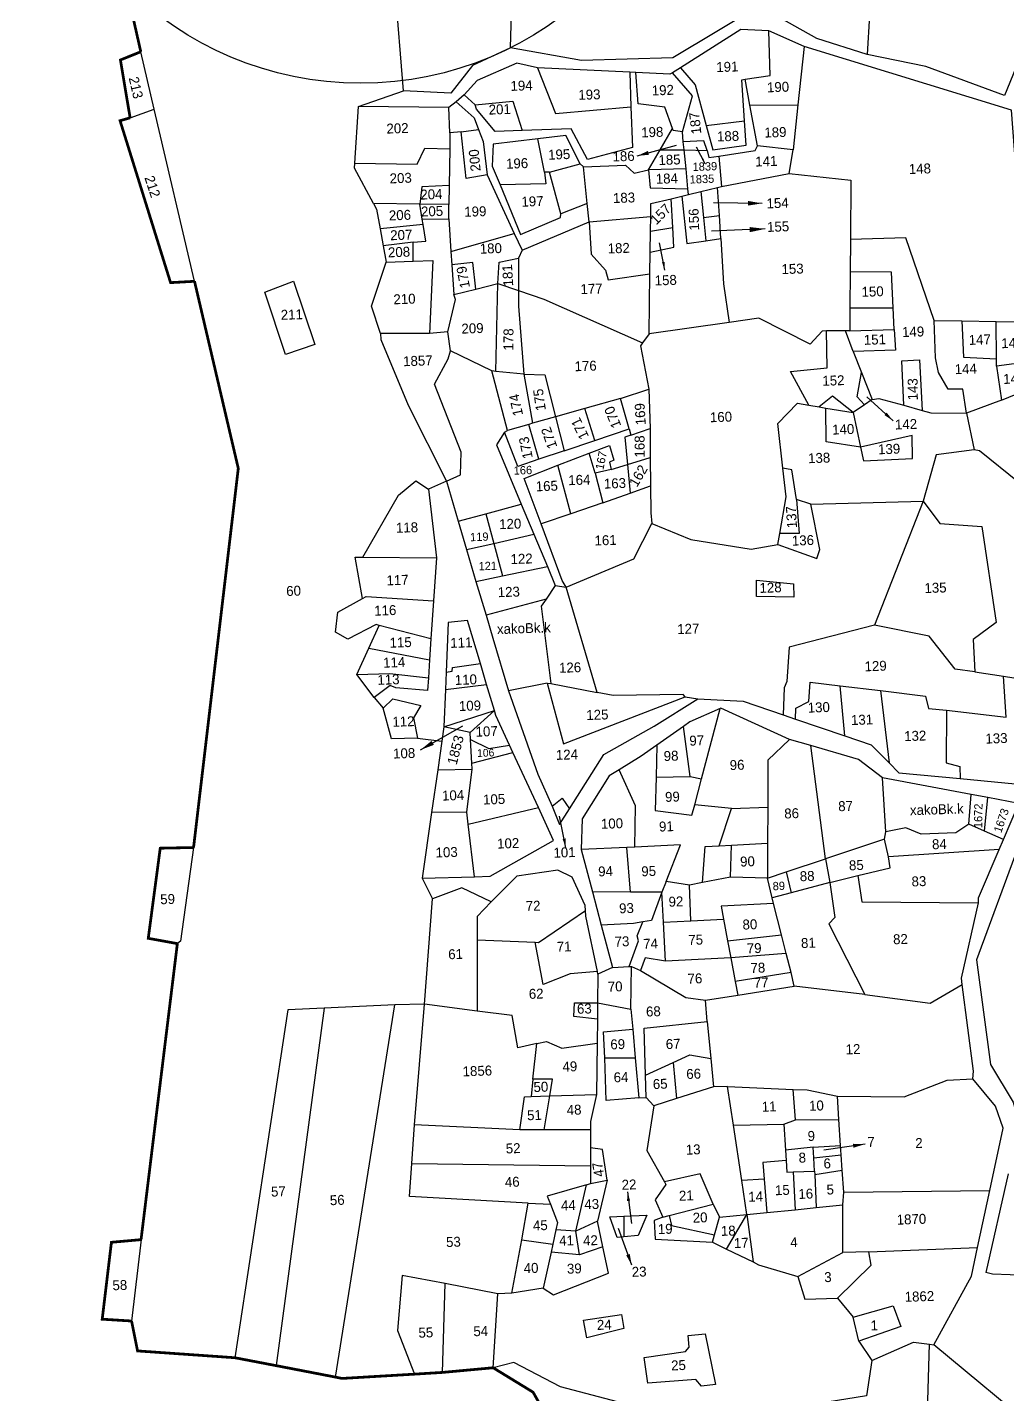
# Model space of a CAD drawing. Header units: metres. Extents: x 261324 to 273196, y 2168580 to 2176145.
# Drawn here: x 261871 to 262594, y 2169224 to 2170232 of the extents above; entities that cross this region are included whole.
import ezdxf

# ---------------------------------------------------------------- set-up
doc = ezdxf.new("R2010")
doc.units = ezdxf.units.M
for name, color, linetype in [('OFF', 1, 'Continuous'), ('POLY_PARCEL', 6, 'Continuous'), ('POLY_ROAD', 30, 'Continuous'), ('POLY_WATER', 4, 'Continuous'), ('SYM_ARROW', 1, 'Continuous'), ('TEXT_MAPIN', 7, 'Continuous'), ('TEXT_PARCEL', 7, 'Continuous'), ('V_BOUND_LINE', 7, 'Continuous')]:
    doc.layers.add(name, color=color, linetype=linetype)
doc.styles.get("Standard").update_dxf_attribs({"font": 'simplex.shx'})
doc.styles.add('TEXT_MAP', font='KRDEV050.TTF', dxfattribs={"height": 1.8})
doc.dimstyles.get("Standard").update_dxf_attribs({"dimtxt": 0.18, "dimasz": 0.18, "dimexe": 0.18, "dimexo": 0.0625, "dimgap": 0.09, "dimtad": 0, "dimtih": 1, "dimtoh": 1, "dimdec": 4, "dimzin": 0, "dimdsep": 46, "dimtxsty": 'Standard', "dimcen": 0.09, "dimadec": 0, "dimazin": 0, "dimtfac": 1, "dimtdec": 4, "dimtofl": 0, "dimtmove": 0, "dimatfit": 3, "dimfxl": 1, "dimtolj": 1, "dimtzin": 0, "dimarcsym": 0})

# ---------------------------------------------------------------- blocks, each defined once
blk = doc.blocks.new('TEXTARROW')
blk.add_leader([(0, 0), (8.64, 0)], dimstyle='Standard', override={"dimtxt": 2.5, "dimasz": 2.5, "dimexe": 1.25, "dimexo": 0.625, "dimgap": 0.625, "dimtad": 1, "dimtih": 0, "dimtoh": 0, "dimzin": 8, "dimcen": 2.5, "dimtofl": 1})
blk = doc.blocks.new('SD')
at = {"layer": 'OFF'}
for points in [[(262085.9, 2165061.5), (262120, 2165073.4)], [(262152.2, 2164778.3), (262138.8, 2164772.3)], [(262427.8, 2164760.8), (262512.6, 2164762.9)], [(262512.6, 2164762.9), (262475.9, 2164669.3)], [(262234.5, 2164699.4), (262242.7, 2164698.2)], [(262097.5, 2164615), (262104.2, 2164606.7)], [(262332.7, 2164615.2), (262342.1, 2164613.8)], [(262130.3, 2164584.2), (262148.7, 2164581.9)], [(262336.3, 2164555), (262345, 2164553.2)], [(262133.7, 2164478.2), (262141.6, 2164462.6)], [(262520.2, 2164125.5), (262548.7, 2164177.3)], [(262447.4, 2164160.7), (262459.3, 2164146.4)]]:
    blk.add_lwpolyline(points, dxfattribs=at)
at = {"layer": 'POLY_PARCEL'}
for points in [[(262485.6, 2165224), (262477.8, 2165219.7), (262470.6, 2165100.6)], [(262200.8, 2165105.8), (262202.9, 2165175), (262201.7, 2165178.4)], [(262120, 2165073.4), (262113.7, 2165151.1)], [(262378.2, 2165081.9), (262397.2, 2165084.8), (262396.3, 2165118.4)], [(261931.6, 2165059.6), (261921.4, 2165103)], [(262423, 2165106.6), (262418.2, 2165062.6)], [(262221.4, 2165090.7), (262234.8, 2165056.1), (262291.9, 2165061.1)], [(262291.1, 2165087.3), (262291.9, 2165061.1)], [(262323.3, 2165044.7), (262317.6, 2165060.8), (262297.3, 2165063.4), (262295.6, 2165087)], [(262330.8, 2165042.1), (262338.4, 2165069.3), (262323.3, 2165086.9)], [(262329.4, 2165090.6), (262340.5, 2165077.7), (262348.8, 2165047.1)], [(262377.8, 2165050.5), (262375.8, 2165081.5), (262378.2, 2165081.9)], [(262381.9, 2165062.3), (262378.2, 2165081.9)], [(262174.2, 2165062.7), (262165.9, 2165070.2)], [(262174.2, 2165062.7), (262202.6, 2165065.4), (262209.6, 2165043.3)], [(261913.3, 2165053.1), (261931.6, 2165059.6)], [(261961.9, 2164929.5), (261931.6, 2165059.6)], [(262083.2, 2165018.8), (262085.9, 2165061.5)], [(262155.1, 2165041.5), (262154.2, 2165060.7)], [(262159.7, 2165065.1), (262173.4, 2165052.9), (262176.7, 2165044.1)], [(262209.6, 2165043.3), (262189.2, 2165042.6), (262175.2, 2165059.5), (262174.2, 2165062.7)], [(262291.9, 2165061.1), (262293, 2165030.3), (262259.1, 2165021.3), (262246.8, 2165044.5), (262209.6, 2165043.3)], [(262381.9, 2165062.3), (262418.2, 2165062.6)], [(262387.7, 2165031.5), (262381.9, 2165062.3)], [(262418.2, 2165062.6), (262414.6, 2165028.5)], [(262314.1, 2165028.7), (262323.3, 2165044.7)], [(262330.8, 2165042.1), (262323.8, 2165043.3), (262323.3, 2165044.7)], [(262348.8, 2165047.1), (262377.8, 2165050.5)], [(262348.8, 2165047.1), (262353.9, 2165028.5), (262379, 2165032.1), (262377.8, 2165050.5)], [(262155.1, 2165041.5), (262155, 2165029.5)], [(262163.6, 2165042.4), (262155.1, 2165041.5)], [(262163.6, 2165042.4), (262176.7, 2165044.1)], [(262183.1, 2165009.8), (262167.4, 2165007.1), (262163.6, 2165042.4)], [(262176.7, 2165044.1), (262180.1, 2165034.9), (262183.1, 2165009.8)], [(262221.4, 2165037), (262187.8, 2165032.9), (262187.1, 2165016.4), (262193, 2165002.2)], [(262253.6, 2165018.2), (262242.6, 2165039.6), (262221.4, 2165037)], [(262226.6, 2165011.9), (262221.4, 2165037)], [(262331.5, 2165034.7), (262330.8, 2165042.1)], [(262349.5, 2165028.2), (262346.9, 2165035.3), (262331.5, 2165034.7)], [(262332.2, 2165028.5), (262331.5, 2165034.7)], [(262083.2, 2165018.8), (262130.4, 2165017.8), (262136.1, 2165029.9), (262155, 2165029.5)], [(262155, 2165029.5), (262154.5, 2165001.7)], [(262305.2, 2165013.5), (262314.1, 2165028.7)], [(262314.1, 2165028.7), (262332.2, 2165028.5)], [(262332.2, 2165028.5), (262349.5, 2165028.2)], [(262333.6, 2165014.2), (262332.2, 2165028.5)], [(262349.5, 2165028.2), (262350.8, 2165022.8), (262358.3, 2165023.9)], [(262358.3, 2165023.9), (262385.8, 2165028.1), (262387.7, 2165031.5)], [(262414.6, 2165028.5), (262387.7, 2165031.5)], [(262411.5, 2165010.6), (262414.6, 2165028.5)], [(262097.2, 2164988.1), (262083, 2165014.9), (262083.2, 2165018.8)], [(262230.3, 2165011.8), (262253.6, 2165018.2)], [(262253.6, 2165018.2), (262256, 2165015.7)], [(262256, 2165015.7), (262287.9, 2165017), (262294.4, 2165011.1), (262305.2, 2165013.5)], [(262258.9, 2164988.2), (262256, 2165015.7)], [(262333.6, 2165014.2), (262305.2, 2165013.5)], [(262335, 2164999.2), (262333.6, 2165014.2)], [(262358.3, 2165023.9), (262360.3, 2165000.8)], [(262183.1, 2165009.8), (262203.7, 2164965.5)], [(262226.6, 2165011.9), (262227.5, 2165003), (262193, 2165002.2)], [(262230.3, 2165011.8), (262226.6, 2165011.9)], [(262238.8, 2164980.4), (262230.3, 2165011.8)], [(262305.2, 2165013.5), (262306.4, 2165000), (262335, 2164999.2)], [(262360.3, 2165000.8), (262411.5, 2165010.6)], [(262411.5, 2165010.6), (262458.1, 2165005.6), (262457.8, 2164960.8)], [(262154.5, 2165001.7), (262133.8, 2165000.8), (262132.3, 2164987.7)], [(262154.5, 2165001.7), (262154.3, 2164987.5)], [(262193, 2165002.2), (262208.4, 2164964.6), (262238.6, 2164977.6), (262238.8, 2164980.4)], [(262322.3, 2164991.7), (262330.4, 2164993.6)], [(262330.4, 2164993.6), (262335.5, 2164994.8)], [(262330.4, 2164993.6), (262334.1, 2164957.7), (262348.5, 2164959.9)], [(262335.5, 2164994.8), (262335, 2164999.2)], [(262335.5, 2164994.8), (262344.7, 2164997.1)], [(262344.7, 2164997.1), (262357.4, 2165000.1)], [(262344.7, 2164997.1), (262346.7, 2164977.4)], [(262357.4, 2165000.1), (262360.3, 2165000.8)], [(262358.7, 2164978.9), (262357.4, 2165000.1)], [(262097.2, 2164988.1), (262099.6, 2164983.8), (262102.3, 2164969.1)], [(262132.3, 2164987.7), (262097.2, 2164988.1)], [(262134.1, 2164976.3), (262132.3, 2164987.7)], [(262154.3, 2164987.5), (262132.3, 2164987.7)], [(262154.2, 2164976.6), (262154.3, 2164987.5)], [(262258.9, 2164988.2), (262238.8, 2164980.4)], [(262260.4, 2164974.3), (262258.9, 2164988.2)], [(262306.9, 2164978.2), (262307, 2164988), (262322.3, 2164991.7)], [(262323.5, 2164969.9), (262322.3, 2164991.7)], [(262134.8, 2164972.3), (262102.3, 2164969.1)], [(262127.2, 2164959), (262136.8, 2164959.7), (262134.8, 2164972.3)], [(262134.1, 2164976.3), (262154.2, 2164976.6)], [(262134.8, 2164972.3), (262134.1, 2164976.3)], [(262154.2, 2164976.6), (262155.8, 2164951.8)], [(262209.6, 2164952.9), (262260.4, 2164974.3)], [(262260.4, 2164974.3), (262306.9, 2164978.2)], [(262260.4, 2164974.3), (262261.7, 2164949.8), (262272.6, 2164937.6), (262274.6, 2164930.3), (262306.2, 2164934.8)], [(262306.7, 2164967.2), (262306.9, 2164978.2)], [(262346.7, 2164977.4), (262358.7, 2164978.9)], [(262346.7, 2164977.4), (262348.5, 2164959.9)], [(262359.8, 2164961.6), (262358.7, 2164978.9)], [(262102.3, 2164969.1), (262104.6, 2164956.2)], [(262155.8, 2164951.8), (262203.7, 2164965.5)], [(262203.7, 2164965.5), (262209.6, 2164952.9)], [(262306.5, 2164951.4), (262324.4, 2164955), (262323.5, 2164969.9)], [(262306.5, 2164951.4), (262306.7, 2164967.2)], [(262306.7, 2164967.2), (262323.5, 2164969.9)], [(262521, 2164899.5), (262499.7, 2164961.9), (262457.8, 2164960.8)], [(262127.2, 2164959), (262104.6, 2164956.2)], [(262104.6, 2164956.2), (262106.9, 2164943.8)], [(262127.1, 2164944.6), (262127.2, 2164959)], [(262155.8, 2164951.8), (262156.4, 2164941.9)], [(262209.6, 2164952.9), (262206.8, 2164946.7)], [(262348.5, 2164959.9), (262359.8, 2164961.6)], [(262359.8, 2164961.6), (262361.8, 2164927.3), (262366.1, 2164898.2)], [(262457.8, 2164960.8), (262457.6, 2164936.2)], [(262102.4, 2164889.9), (262095.6, 2164910.5), (262106.9, 2164943.8)], [(262106.9, 2164943.8), (262127.1, 2164944.6)], [(262127.1, 2164944.6), (262142, 2164945.2), (262139.5, 2164890)], [(262174.6, 2164923.5), (262172.4, 2164943.5), (262156.4, 2164941.9)], [(262156.4, 2164941.9), (262157.9, 2164919.4)], [(262191.3, 2164927.7), (262192.3, 2164943.8), (262206.8, 2164946.7)], [(262206.8, 2164946.7), (262206.9, 2164922.3)], [(262306.2, 2164934.8), (262306.5, 2164951.4)], [(262305.6, 2164889.6), (262306.2, 2164934.8)], [(262457.6, 2164936.2), (262457.4, 2164909.2)], [(262490.1, 2164909.2), (262488.9, 2164936.1), (262457.6, 2164936.2)], [(262015, 2164921.3), (262036.7, 2164929.6), (262052.8, 2164881.7), (262030.7, 2164874.2), (262015, 2164921.3)], [(262157.9, 2164919.4), (262174.6, 2164923.5)], [(262174.6, 2164923.5), (262191.3, 2164927.7)], [(262189.7, 2164861.2), (262191.3, 2164927.7)], [(262191.3, 2164927.7), (262206.9, 2164922.3)], [(262206.9, 2164922.3), (262226.1, 2164915.8), (262300.6, 2164882.7)], [(262206.9, 2164922.3), (262206.9, 2164910.5), (262210.8, 2164859.2)], [(262153.5, 2164891.2), (262159.2, 2164915.7), (262157.9, 2164919.4)], [(262439.7, 2164891.7), (262436.3, 2164891.4), (262427.4, 2164881.7), (262388.5, 2164901.3), (262366.1, 2164898.2)], [(262457.4, 2164909.2), (262457.3, 2164891.7)], [(262457.4, 2164909.2), (262490.1, 2164909.2)], [(262490.8, 2164892.6), (262490.1, 2164909.2)], [(262139.5, 2164890), (262102.4, 2164889.9)], [(262102.4, 2164889.9), (262102.7, 2164885.5), (262123.3, 2164835.8), (262152.2, 2164778.3)], [(262153.5, 2164891.2), (262139.5, 2164890)], [(262155.3, 2164876.9), (262153.5, 2164891.2)], [(262366.1, 2164898.2), (262305.6, 2164889.6)], [(262426.2, 2164835.5), (262412.3, 2164861), (262440.2, 2164863.9), (262439.7, 2164891.7)], [(262453.9, 2164891.7), (262439.7, 2164891.7)], [(262459.8, 2164876.1), (262453.9, 2164891.7)], [(262457.3, 2164891.7), (262453.9, 2164891.7)], [(262457.3, 2164891.7), (262490.8, 2164892.6)], [(262490.8, 2164892.6), (262491.8, 2164877), (262459.8, 2164876.1)], [(262545.4, 2164829.4), (262542.6, 2164847.7), (262531.5, 2164847.5), (262524.4, 2164860.3), (262522.1, 2164871.4), (262521, 2164899.5)], [(262521, 2164899.5), (262542, 2164899.2)], [(262542, 2164899.2), (262543.1, 2164871.7), (262568.1, 2164870.4)], [(262542, 2164899.2), (262567.9, 2164898.8)], [(262567.9, 2164898.8), (262590.9, 2164898.5)], [(262568.1, 2164870.4), (262567.9, 2164898.8)], [(262300.6, 2164882.7), (262299, 2164880.6), (262305.2, 2164847.7)], [(262305.6, 2164889.6), (262300.6, 2164882.7)], [(262152.2, 2164778.3), (262162.9, 2164783), (262163.4, 2164800.2), (262143.2, 2164851.7), (262153.7, 2164870.7), (262155.3, 2164876.9)], [(262186.6, 2164861.8), (262155.3, 2164876.9)], [(262459.8, 2164876.1), (262466.1, 2164860.3)], [(262498, 2164835.5), (262496.5, 2164869), (262509.9, 2164869.7), (262511.9, 2164831.6)], [(262568.1, 2164864.9), (262568.1, 2164870.4)], [(262198.4, 2164816.6), (262186.6, 2164861.8)], [(262189.7, 2164861.2), (262186.6, 2164861.8)], [(262210.8, 2164859.2), (262189.7, 2164861.2)], [(262210.8, 2164859.2), (262217.4, 2164822)], [(262210.8, 2164859.2), (262226.7, 2164858.6), (262234.8, 2164826.9)], [(262468.4, 2164835.7), (262462.8, 2164841.8), (262466.1, 2164860.3)], [(262466.1, 2164860.3), (262474.2, 2164839.8)], [(262592.8, 2164868.1), (262568.1, 2164864.9)], [(262568.1, 2164864.9), (262571.9, 2164839.3)], [(262283.8, 2164840.7), (262256.9, 2164833.1)], [(262283.8, 2164840.7), (262305.2, 2164847.7)], [(262290.5, 2164817.7), (262283.8, 2164840.7)], [(262305.2, 2164847.7), (262306.2, 2164818)], [(262459.9, 2164829.9), (262444.2, 2164842.4), (262434.1, 2164834.2)], [(262474.2, 2164839.8), (262468.4, 2164835.7)], [(262474.2, 2164839.8), (262479.1, 2164840.7), (262498, 2164835.5)], [(262256.9, 2164833.1), (262234.8, 2164826.9)], [(262264.5, 2164809.1), (262256.9, 2164833.1)], [(262406.6, 2164788.1), (262402.9, 2164821.8), (262417.6, 2164837), (262426.2, 2164835.5)], [(262426.2, 2164835.5), (262434.1, 2164834.2)], [(262434.1, 2164834.2), (262439.2, 2164833.4)], [(262465.4, 2164803.9), (262439.4, 2164807.8), (262439.2, 2164833.4)], [(262439.2, 2164833.4), (262459.9, 2164829.9)], [(262468.4, 2164835.7), (262459.9, 2164829.9)], [(262459.9, 2164829.9), (262465.4, 2164803.9)], [(262498, 2164835.5), (262511.9, 2164831.6)], [(262511.9, 2164831.6), (262518.6, 2164829.8), (262545.4, 2164829.4)], [(262214.5, 2164821.1), (262198.4, 2164816.6)], [(262217.4, 2164822), (262214.5, 2164821.1)], [(262222, 2164794.8), (262214.5, 2164821.1)], [(262234.8, 2164826.9), (262217.4, 2164822)], [(262234.8, 2164826.9), (262241.3, 2164801.3)], [(262264.5, 2164809.1), (262290.5, 2164817.7)], [(262290.5, 2164817.7), (262291.6, 2164813)], [(262291.6, 2164813), (262306.2, 2164818)], [(262306.2, 2164818), (262306.4, 2164796.2)], [(262196.2, 2164815.3), (262190, 2164805.7), (262208.8, 2164760.9)], [(262196.2, 2164815.3), (262198.4, 2164816.6)], [(262222, 2164794.8), (262206.2, 2164789.4), (262196.2, 2164815.3)], [(262241.3, 2164801.3), (262264.5, 2164809.1)], [(262291.6, 2164813), (262287.1, 2164811.6), (262289.1, 2164790.9)], [(262241.3, 2164801.3), (262222, 2164794.8)], [(262236.6, 2164790.3), (262260.1, 2164799.3)], [(262260.1, 2164799.3), (262275.6, 2164805.3), (262278.8, 2164794), (262275.6, 2164792.6), (262276.9, 2164787.1)], [(262264.6, 2164784.2), (262260.1, 2164799.3)], [(262551.3, 2164801.8), (262522.5, 2164798), (262512.6, 2164762.9)], [(262223.8, 2164746), (262210.9, 2164780.4), (262236.6, 2164790.3)], [(262246.4, 2164753.7), (262236.6, 2164790.3)], [(262276.9, 2164787.1), (262264.6, 2164784.2)], [(262276.9, 2164787.1), (262289.1, 2164790.9)], [(262289.1, 2164790.9), (262306.4, 2164796.2)], [(262289.1, 2164790.9), (262291.2, 2164769.2)], [(262306.4, 2164796.2), (262306.6, 2164774.7)], [(262404.2, 2164738.5), (262409, 2164766.3), (262406.6, 2164788.1)], [(262416.8, 2164764.2), (262413.5, 2164786.8), (262406.6, 2164788.1)], [(262089, 2164720.9), (262116.1, 2164767.7), (262129, 2164778.6), (262138.8, 2164772.3)], [(262264.6, 2164784.2), (262270.4, 2164761.9)], [(262270.4, 2164761.9), (262291.2, 2164769.2)], [(262291.2, 2164769.2), (262306.6, 2164774.7)], [(262306.6, 2164774.7), (262306.8, 2164754.3), (262307.4, 2164746.2)], [(262182.1, 2164753.7), (262208.8, 2164760.9)], [(262208.8, 2164760.9), (262218.3, 2164738.2)], [(262270.4, 2164761.9), (262246.4, 2164753.7)], [(262402.8, 2164730.2), (262432.2, 2164719.7), (262434.5, 2164726.6), (262427.8, 2164760.8)], [(262416.8, 2164764.2), (262419, 2164738.5), (262404.2, 2164738.5)], [(262427.8, 2164760.8), (262416.8, 2164764.2)], [(262512.6, 2164762.9), (262525.3, 2164746.1), (262557, 2164743.7), (262567.9, 2164671.3), (262550.3, 2164658.3), (262551.6, 2164634)], [(262161.1, 2164748), (262182.1, 2164753.7)], [(262182.1, 2164753.7), (262188, 2164731.3)], [(262246.4, 2164753.7), (262223.8, 2164746)], [(262242.7, 2164698.2), (262239.8, 2164703.2), (262223.8, 2164746)], [(262242.7, 2164698.2), (262293.9, 2164719.6), (262307.4, 2164746.2)], [(262307.4, 2164746.2), (262336.9, 2164734.2), (262382.5, 2164726.9), (262402.8, 2164730.2)], [(262188, 2164731.3), (262218.3, 2164738.2)], [(262218.3, 2164738.2), (262228.5, 2164713.7)], [(262402.8, 2164730.2), (262404.2, 2164738.5)], [(262167.5, 2164726.6), (262188, 2164731.3)], [(262188, 2164731.3), (262194.5, 2164706.7)], [(262088.8, 2164689.8), (262083.2, 2164720.9), (262089, 2164720.9)], [(262089, 2164720.9), (262144.6, 2164720.3)], [(262174.5, 2164702.6), (262194.5, 2164706.7)], [(262194.5, 2164706.7), (262228.5, 2164713.7)], [(262228.5, 2164713.7), (262234.5, 2164699.4)], [(262234.5, 2164699.4), (262227.6, 2164689.2)], [(262266.1, 2164618.6), (262242.7, 2164698.2)], [(262386.7, 2164703.3), (262414.7, 2164700.6), (262414.8, 2164690.4), (262386.5, 2164691.1), (262386.7, 2164703.3)], [(262101.4, 2164669.4), (262099.1, 2164670), (262077.6, 2164658.9), (262068.3, 2164664.3), (262070.1, 2164679.3), (262088.8, 2164689.8)], [(262088.8, 2164689.8), (262091.4, 2164691.3), (262142.5, 2164687.9)], [(262227.6, 2164689.2), (262182.1, 2164677)], [(262227.6, 2164689.2), (262223.9, 2164683.9), (262231.1, 2164625.4)], [(262093.6, 2164652.2), (262101.4, 2164669.4)], [(262140.5, 2164659.2), (262101.4, 2164669.4)], [(262475.9, 2164669.3), (262411.4, 2164652.6), (262409.5, 2164626.8), (262407.5, 2164622), (262406.8, 2164601.5)], [(262551.6, 2164634), (262536.8, 2164636), (262517.2, 2164661), (262475.9, 2164669.3)], [(262084.4, 2164632.2), (262093.6, 2164652.2)], [(262093.6, 2164652.2), (262139.4, 2164643.4)], [(262084.4, 2164632.2), (262109.3, 2164632.9), (262138.5, 2164629.7)], [(262097.5, 2164615), (262084.4, 2164632.2)], [(262152, 2164634.1), (262156.6, 2164634.8), (262156.7, 2164637.5), (262177.8, 2164640.6)], [(262551.6, 2164634), (262573.4, 2164630.6)], [(262151.4, 2164621), (262182.5, 2164624.7)], [(262228.2, 2164625.6), (262199, 2164619.8)], [(262228.2, 2164625.6), (262231.1, 2164625.4)], [(262228.2, 2164625.6), (262240.7, 2164579.8), (262332.7, 2164615.2)], [(262231.1, 2164625.4), (262266.1, 2164618.6)], [(262416.1, 2164598.3), (262416.3, 2164606.7), (262426.2, 2164611.7), (262427.2, 2164626.3), (262449.9, 2164623.5)], [(262453.3, 2164585.6), (262449.9, 2164623.5)], [(262449.9, 2164623.5), (262480.2, 2164619.8)], [(262530.1, 2164604.9), (262575.3, 2164599.8), (262573.4, 2164630.6)], [(262573.4, 2164630.6), (262617.2, 2164623.7)], [(262332.7, 2164615.2), (262331, 2164617.1), (262278.2, 2164616.2), (262266.1, 2164618.6)], [(262480.2, 2164619.8), (262486.7, 2164565.2)], [(262480.2, 2164619.8), (262514.2, 2164615.5), (262516.5, 2164606.4), (262530.1, 2164604.9)], [(262130.3, 2164584.2), (262110.6, 2164583.7), (262104.2, 2164606.7)], [(262150.2, 2164592.6), (262188.4, 2164605)], [(262188.4, 2164605), (262170, 2164588.4)], [(262345, 2164553.2), (262359.1, 2164606.3)], [(262530.1, 2164604.9), (262529.9, 2164565.2), (262540.2, 2164562.5), (262540.5, 2164553.3)], [(262170, 2164588.4), (262150.2, 2164592.6)], [(262336.3, 2164555), (262331.3, 2164592.9)], [(262148.7, 2164581.9), (262145.5, 2164560.1)], [(262170.3, 2164583), (262170, 2164588.4)], [(262170.3, 2164583), (262184.1, 2164576.4), (262199.8, 2164578.8)], [(262171.3, 2164565.1), (262170.3, 2164583)], [(262411.4, 2164583), (262395.2, 2164567.4), (262395, 2164531.7)], [(262171.3, 2164565.1), (262202.3, 2164573.3)], [(262311.3, 2164578.8), (262310.6, 2164554.6)], [(262438.6, 2164492.7), (262427.6, 2164578.3)], [(262145.5, 2164560.1), (262140.9, 2164528)], [(262145.5, 2164560.1), (262171.6, 2164560.6)], [(262167.4, 2164528.3), (262171.6, 2164560.6)], [(262171.6, 2164560.6), (262171.3, 2164565.1)], [(262294.5, 2164501.7), (262295.1, 2164532.9), (262282.8, 2164560.2)], [(262310.6, 2164554.6), (262309.8, 2164529.3), (262337.5, 2164525.9), (262339.8, 2164533.7)], [(262310.6, 2164554.6), (262336.3, 2164555)], [(262339.8, 2164533.7), (262345, 2164553.2)], [(262484.2, 2164513.2), (262481.7, 2164553.8)], [(262232, 2164532.6), (262239.5, 2164538.7), (262245.1, 2164530.6)], [(262547, 2164518.8), (262548.7, 2164541.2)], [(262558.9, 2164513.6), (262561.3, 2164538.9)], [(262140.9, 2164528), (262133.7, 2164478.2)], [(262167.4, 2164528.3), (262140.9, 2164528)], [(262168.5, 2164519.2), (262167.4, 2164528.3)], [(262168.5, 2164519.2), (262221.6, 2164531.6)], [(262367.7, 2164530.7), (262339.8, 2164533.7)], [(262358.2, 2164502.6), (262367.7, 2164530.7)], [(262367.7, 2164530.7), (262395, 2164531.7)], [(262395, 2164531.7), (262394.9, 2164504.6)], [(262173.3, 2164479.4), (262168.5, 2164519.2)], [(262547, 2164518.8), (262537.2, 2164512.3), (262510.9, 2164511.4), (262499.5, 2164516.1), (262484.2, 2164513.2)], [(262558.9, 2164513.6), (262547, 2164518.8)], [(262483.2, 2164507.6), (262438.6, 2164492.7)], [(262483.2, 2164507.6), (262484.2, 2164513.2)], [(262486.2, 2164494.3), (262483.2, 2164507.6)], [(262573.2, 2164507.3), (262558.9, 2164513.6)], [(261960.9, 2164501.6), (261950.9, 2164430.9), (261948.6, 2164429)], [(262288.4, 2164501.4), (262254, 2164499.8)], [(262294.5, 2164501.7), (262288.4, 2164501.4)], [(262291.3, 2164467.6), (262288.4, 2164501.4)], [(262318.1, 2164475.8), (262329.1, 2164503.4), (262294.5, 2164501.7)], [(262345.7, 2164474.9), (262347.7, 2164502), (262358.2, 2164502.6)], [(262358.2, 2164502.6), (262367.7, 2164503.1)], [(262366.8, 2164479), (262367.7, 2164503.1)], [(262367.7, 2164503.1), (262394.9, 2164504.6)], [(262394.9, 2164504.6), (262394.8, 2164478.2)], [(262570, 2164499.7), (262486.2, 2164494.3)], [(262409, 2164482.9), (262438.6, 2164492.7)], [(262438.6, 2164492.7), (262442, 2164474.8)], [(262463, 2164480), (262487.4, 2164486), (262486.2, 2164494.3)], [(262366.8, 2164479), (262345.7, 2164474.9)], [(262394.8, 2164478.2), (262366.8, 2164479)], [(262394.8, 2164478.2), (262409, 2164482.9)], [(262398.3, 2164463.3), (262394.8, 2164478.2)], [(262409, 2164482.9), (262412.7, 2164467.1)], [(262442, 2164474.8), (262463, 2164480)], [(262463, 2164480), (262466.2, 2164460.3), (262554.3, 2164459.4)], [(262291.3, 2164467.6), (262262.4, 2164467.8)], [(262315, 2164467.5), (262291.3, 2164467.6)], [(262315, 2164467.5), (262307, 2164446.1), (262300.4, 2164445.1)], [(262318.1, 2164475.8), (262315, 2164467.5)], [(262316.1, 2164444.9), (262315, 2164467.5)], [(262335.7, 2164472.9), (262318.1, 2164475.8)], [(262345.7, 2164474.9), (262335.7, 2164472.9)], [(262336.7, 2164445.9), (262335.7, 2164472.9)], [(262412.7, 2164467.1), (262398.3, 2164463.3)], [(262442, 2164474.8), (262412.7, 2164467.1)], [(262442, 2164474.8), (262445.7, 2164448.3), (262441.2, 2164443.6), (262468.4, 2164390.3)], [(262135.3, 2164383.2), (262141.6, 2164462.6)], [(262185.9, 2164460.4), (262175.2, 2164449.3), (262175.2, 2164431.8)], [(262399.3, 2164459.1), (262359.8, 2164457.1), (262361.6, 2164447.1)], [(262399.3, 2164459.1), (262398.3, 2164463.3)], [(262405.3, 2164435.4), (262399.3, 2164459.1)], [(262219.2, 2164429.9), (262221.5, 2164429.7), (262257.2, 2164453.7)], [(262316.1, 2164444.9), (262336.7, 2164445.9)], [(262336.7, 2164445.9), (262361.6, 2164447.1)], [(262361.6, 2164447.1), (262364.6, 2164430.9)], [(262300.4, 2164445.1), (262293.4, 2164444), (262269, 2164442.8)], [(262290.1, 2164411.4), (262297.3, 2164430.8), (262296.2, 2164434.7), (262300.4, 2164445.1)], [(262317.7, 2164415.6), (262316.1, 2164444.9)], [(262364.6, 2164430.9), (262405.3, 2164435.4)], [(262408.8, 2164421.2), (262405.3, 2164435.4)], [(262175.2, 2164431.8), (262219.2, 2164429.9)], [(262175.2, 2164431.8), (262175.2, 2164377.8)], [(262266.1, 2164407.8), (262245.6, 2164406), (262225.1, 2164397.9), (262219.2, 2164429.9)], [(262364.6, 2164430.9), (262367, 2164417.9)], [(262317.7, 2164415.6), (262302.2, 2164417.9), (262298.8, 2164408.5)], [(262367, 2164417.9), (262317.7, 2164415.6)], [(262408.8, 2164421.2), (262367, 2164417.9)], [(262367, 2164417.9), (262370.4, 2164400.1)], [(262412.5, 2164406.8), (262408.8, 2164421.2)], [(262266.5, 2164405.7), (262266.2, 2164384)], [(262277.5, 2164410.7), (262290.1, 2164411.4)], [(262290.1, 2164411.4), (262291.9, 2164411.5)], [(262291.4, 2164379.1), (262291.9, 2164411.5)], [(262291.9, 2164411.5), (262298.8, 2164408.5)], [(262298.8, 2164408.5), (262332.9, 2164388.1), (262347.9, 2164386.1)], [(262412.5, 2164406.8), (262370.4, 2164400.1)], [(262415, 2164396.5), (262412.5, 2164406.8)], [(262370.4, 2164400.1), (262372.3, 2164389.8)], [(262372.3, 2164389.8), (262415, 2164396.5)], [(262468.4, 2164390.3), (262415, 2164396.5)], [(262468.4, 2164390.3), (262517.6, 2164383.7), (262541.9, 2164397.7)], [(262266.1, 2164371.7), (262248.2, 2164373.8), (262248.7, 2164384.1), (262266.2, 2164384)], [(262266.2, 2164384), (262266.1, 2164371.7)], [(262266.2, 2164384), (262291.4, 2164379.1)], [(262347.9, 2164386.1), (262372.3, 2164389.8)], [(262349.1, 2164369.8), (262347.9, 2164386.1)], [(262059.5, 2164380.2), (262032.1, 2164379), (261991.9, 2164116)], [(262059.5, 2164380.2), (262023.1, 2164110)], [(262113, 2164382.5), (262059.5, 2164380.2)], [(262068, 2164101.3), (262113, 2164382.5)], [(262135.3, 2164383.2), (262113, 2164382.5)], [(262127.9, 2164292), (262135.3, 2164383.2)], [(262175.2, 2164377.8), (262135.3, 2164383.2)], [(262220.3, 2164353.4), (262206, 2164350), (262201.8, 2164374.6), (262175.2, 2164377.8)], [(262291.4, 2164379.1), (262292.8, 2164364.1)], [(262266.1, 2164371.7), (262265.9, 2164353.5)], [(262271.6, 2164342.5), (262270.8, 2164362.1), (262292.8, 2164364.1)], [(262292.8, 2164364.1), (262294.7, 2164342.4)], [(262302.5, 2164329.3), (262301.5, 2164364.8), (262349.1, 2164369.8)], [(262349.1, 2164369.8), (262351.8, 2164342)], [(262217.3, 2164326.3), (262220.3, 2164353.4)], [(262220.3, 2164353.4), (262227.7, 2164354.9), (262239.2, 2164349.9), (262265.9, 2164353.5)], [(262265.9, 2164353.5), (262265.4, 2164314.8)], [(262271.6, 2164342.5), (262294.7, 2164342.4)], [(262297.4, 2164312.3), (262272.8, 2164310.2), (262271.6, 2164342.5)], [(262294.7, 2164342.4), (262297.4, 2164312.3)], [(262323.3, 2164338.9), (262336, 2164344.8), (262351.8, 2164342)], [(262351.8, 2164342), (262353.9, 2164320.6)], [(262302.5, 2164329.3), (262323.3, 2164338.9)], [(262323.3, 2164338.9), (262325.9, 2164311.6)], [(262217.3, 2164326.3), (262216.1, 2164313.3)], [(262230.1, 2164313.7), (262232.1, 2164326.3), (262217.3, 2164326.3)], [(262303, 2164312.5), (262302.5, 2164329.3)], [(262447.5, 2164313.3), (262498.1, 2164312.8), (262530.4, 2164325.3), (262549.9, 2164326.3)], [(262207.4, 2164288.1), (262211, 2164313.1), (262216.1, 2164313.3)], [(262216.1, 2164313.3), (262230.1, 2164313.7)], [(262225.9, 2164288.1), (262230.1, 2164313.7)], [(262230.1, 2164313.7), (262265.4, 2164314.8)], [(262265.4, 2164314.8), (262260.8, 2164294.4), (262260.8, 2164288.1)], [(262297.4, 2164312.3), (262303, 2164312.5)], [(262308.7, 2164306.1), (262303, 2164312.5)], [(262325.9, 2164311.6), (262308.7, 2164306.1)], [(262353.9, 2164320.6), (262325.9, 2164311.6)], [(262364.5, 2164320.7), (262353.9, 2164320.6)], [(262364.5, 2164320.7), (262414.1, 2164318.5)], [(262368.9, 2164291.4), (262364.5, 2164320.7)], [(262414.1, 2164318.5), (262424.6, 2164318.1), (262447.5, 2164313.3)], [(262415.7, 2164295.6), (262414.1, 2164318.5)], [(262448.6, 2164295.7), (262447.5, 2164313.3)], [(262308.7, 2164306.1), (262303.3, 2164272.4), (262316.7, 2164248.6)], [(262125.8, 2164262.8), (262127.9, 2164292)], [(262207.4, 2164288.1), (262127.9, 2164292)], [(262368.9, 2164291.4), (262406.9, 2164292.2)], [(262375.2, 2164249.8), (262368.9, 2164291.4)], [(262406.9, 2164292.2), (262415.7, 2164295.6)], [(262406.9, 2164292.2), (262408.2, 2164272.7)], [(262415.7, 2164295.6), (262448.6, 2164295.7)], [(262449.9, 2164276), (262448.6, 2164295.7)], [(262225.9, 2164288.1), (262207.4, 2164288.1)], [(262260.8, 2164288.1), (262225.9, 2164288.1)], [(262260.8, 2164288.1), (262260.8, 2164274.5)], [(262273.5, 2164250), (262270, 2164273.2), (262260.8, 2164274.5)], [(262260.8, 2164274.5), (262260.9, 2164260.8)], [(262429.2, 2164274.8), (262408.2, 2164272.7)], [(262408.2, 2164272.7), (262408.7, 2164264.8)], [(262429.2, 2164274.8), (262449.9, 2164276)], [(262429.6, 2164266.9), (262429.2, 2164274.8)], [(262450.4, 2164269), (262449.9, 2164276)], [(262213.8, 2164232.7), (262124, 2164237.7), (262125.8, 2164262.8)], [(262125.8, 2164262.8), (262260.9, 2164260.8)], [(262260.9, 2164260.8), (262260.9, 2164247.4)], [(262408.7, 2164264.8), (262391.1, 2164263.4), (262392.1, 2164250.7)], [(262408.7, 2164264.8), (262409.3, 2164256), (262414, 2164256.2)], [(262429.6, 2164266.9), (262450.4, 2164269)], [(262430.2, 2164256.7), (262429.6, 2164266.9)], [(262451.2, 2164257.4), (262450.4, 2164269)], [(262260.9, 2164247.4), (262273.5, 2164250)], [(262273.5, 2164250), (262266.1, 2164219)], [(262353.5, 2164231.8), (262343.7, 2164254.8), (262316.7, 2164248.6)], [(262392.1, 2164250.7), (262375.2, 2164249.8)], [(262379.1, 2164224), (262375.2, 2164249.8)], [(262392.1, 2164250.7), (262394, 2164225.4)], [(262414, 2164256.2), (262430.2, 2164256.7)], [(262414, 2164256.2), (262415.6, 2164227.6)], [(262430.2, 2164256.7), (262430.3, 2164254.2)], [(262430.3, 2164254.2), (262451.2, 2164257.4)], [(262430.3, 2164254.2), (262431.5, 2164229.2)], [(262452.3, 2164240.8), (262451.2, 2164257.4)], [(262257.7, 2164246.5), (262228, 2164238), (262230.5, 2164231.8)], [(262249.7, 2164211.6), (262257.7, 2164246.5)], [(262257.7, 2164246.5), (262260.9, 2164247.4)], [(262316.7, 2164248.6), (262317.8, 2164246.8), (262309.8, 2164235.2), (262315.5, 2164221.9)], [(262451.6, 2164231.2), (262452.3, 2164240.8)], [(262452.3, 2164240.8), (262562.7, 2164242.1)], [(262208.8, 2164205), (262213.8, 2164232.7)], [(262213.8, 2164232.7), (262230.5, 2164231.8)], [(262230.5, 2164231.8), (262235.9, 2164218.1), (262234.7, 2164212.5)], [(262320.3, 2164223.2), (262353.5, 2164231.8)], [(262353.5, 2164231.8), (262358.2, 2164221.9)], [(262415.6, 2164227.6), (262431.5, 2164229.2)], [(262431.5, 2164229.2), (262451.6, 2164231.2)], [(262451.6, 2164195.1), (262451.6, 2164231.2)], [(262266.1, 2164219), (262249.7, 2164211.6)], [(262270.2, 2164199.6), (262266.1, 2164219)], [(262280.9, 2164206.7), (262275.3, 2164222.4), (262286.1, 2164222.8)], [(262286.1, 2164222.8), (262303.3, 2164223.5), (262296.8, 2164208.1), (262286, 2164207.1)], [(262286.1, 2164222.8), (262286, 2164207.1)], [(262315.5, 2164221.9), (262308.9, 2164219.5), (262309.6, 2164205.5), (262353, 2164203.2)], [(262315.5, 2164221.9), (262320.3, 2164223.2)], [(262320.3, 2164223.2), (262322, 2164215.6), (262354.5, 2164208.7)], [(262354.5, 2164208.7), (262358.2, 2164221.9)], [(262358.2, 2164221.9), (262379.1, 2164224)], [(262363.7, 2164197.9), (262379.1, 2164224)], [(262379.1, 2164224), (262394, 2164225.4)], [(262379.1, 2164224), (262383.7, 2164188.1)], [(262394, 2164225.4), (262415.6, 2164227.6)], [(262234.7, 2164212.5), (262232.3, 2164201.7)], [(262249.7, 2164211.6), (262234.7, 2164212.5)], [(262252.5, 2164193.5), (262249.7, 2164211.6)], [(262353, 2164203.2), (262354.5, 2164208.7)], [(261921, 2164205.3), (261913.8, 2164143.8)], [(262201.4, 2164164.6), (262208.8, 2164205)], [(262208.8, 2164205), (262232.3, 2164201.7)], [(262225.1, 2164168.5), (262232.7, 2164163.3), (262274.4, 2164179.7), (262270.2, 2164199.6)], [(262232.3, 2164201.7), (262231, 2164195.5)], [(262270.2, 2164199.6), (262252.5, 2164193.5)], [(262286, 2164207.1), (262280.9, 2164206.7)], [(262353, 2164203.2), (262363.7, 2164197.9)], [(262363.7, 2164197.9), (262383.7, 2164188.1)], [(262471.3, 2164195.6), (262553.4, 2164198.9)], [(262231, 2164195.5), (262225.1, 2164168.5)], [(262252.5, 2164193.5), (262231, 2164195.5)], [(262383.7, 2164188.1), (262387.8, 2164186), (262417.5, 2164177.2)], [(262417.5, 2164177.2), (262451.6, 2164195.1)], [(262447.4, 2164160.7), (262472.9, 2164185.7), (262471.3, 2164195.6)], [(262471.3, 2164195.6), (262451.6, 2164195.1)], [(262150.9, 2164171.9), (262118.5, 2164178.1), (262114.9, 2164136.4), (262127.6, 2164103.5)], [(262417.5, 2164177.2), (262422.7, 2164160.1), (262447.4, 2164160.7)], [(262148.8, 2164104.8), (262150.9, 2164171.9)], [(262190.7, 2164164.2), (262150.9, 2164171.9)], [(262225.1, 2164168.5), (262201.4, 2164164.6)], [(262187.1, 2164108.3), (262190.7, 2164164.2)], [(262201.4, 2164164.6), (262190.7, 2164164.2)], [(262255.5, 2164144.1), (262284.3, 2164148.5), (262285.9, 2164138), (262258, 2164130.9), (262255.5, 2164144.1)], [(262459.3, 2164146.4), (262489.6, 2164154.9), (262495.3, 2164139.3), (262463.7, 2164128.3)], [(262463.7, 2164128.3), (262459.3, 2164146.4)], [(262301.3, 2164116), (262332.6, 2164120.4), (262335.4, 2164123.8), (262334.6, 2164132.7), (262347.4, 2164133.8), (262355.2, 2164095.6), (262344.6, 2164094.2), (262340.4, 2164099.3), (262304.1, 2164096.5), (262301.3, 2164116)], [(262463.7, 2164128.3), (262473.5, 2164113.6)], [(262473.5, 2164113.6), (262504.8, 2164127.4), (262516.9, 2164125.9)], [(262515.3, 2164066.3), (262516.9, 2164125.9)], [(262516.9, 2164125.9), (262520.2, 2164125.5)], [(262289.2, 2164057.7), (262295.4, 2164078.6), (262238, 2164093.8), (262202.7, 2164112.3), (262187.1, 2164108.3)], [(262473.5, 2164113.6), (262469.4, 2164087), (262439.6, 2164082.2), (262438.7, 2164076.5), (262441.8, 2164039)]]:
    blk.add_lwpolyline(points, dxfattribs=at)
blk.add_lwpolyline([(262465.4, 2164803.9), (262467.6, 2164793.4), (262504.6, 2164795.3), (262504.3, 2164812.6)], close=True, dxfattribs=at)
at = {"layer": 'POLY_ROAD'}
for points in [[(262567.7, 2165230.2), (262588, 2165099), (262585.2, 2165096), (262574.3, 2165069.4), (262514.8, 2165091.5), (262470.6, 2165100.6)], [(262388.8, 2165137.2), (262323.6, 2165098.1), (262254.6, 2165096.2), (262200.8, 2165105.8)], [(262470.6, 2165100.6), (262432.6, 2165112.6), (262388.8, 2165137.2)], [(262396.3, 2165118.4), (262375, 2165119.4), (262329.4, 2165090.6)], [(262423, 2165106.6), (262396.3, 2165118.4)], [(262200.8, 2165105.8), (262172.2, 2165092.4), (262155.9, 2165071.6), (262120, 2165073.4)], [(262590.9, 2164898.5), (262586.7, 2164965.2), (262579.6, 2165058.5), (262423, 2165106.6)], [(262221.4, 2165090.7), (262205.7, 2165094.2), (262175.6, 2165081.2), (262165.9, 2165070.2)], [(262291.1, 2165087.3), (262221.4, 2165090.7)], [(262295.6, 2165087), (262291.1, 2165087.3)], [(262323.3, 2165086.9), (262321.4, 2165085.8), (262295.6, 2165087)], [(262329.4, 2165090.6), (262323.3, 2165086.9)], [(262165.9, 2165070.2), (262159.7, 2165065.1)], [(262154.2, 2165060.7), (262085.9, 2165061.5)], [(262159.7, 2165065.1), (262154.2, 2165060.7)], [(262152.2, 2164778.3), (262161.1, 2164748)], [(262138.8, 2164772.3), (262144.6, 2164720.3)], [(262161.1, 2164748), (262167.5, 2164726.6)], [(262167.5, 2164726.6), (262174.5, 2164702.6)], [(262144.6, 2164720.3), (262142.5, 2164687.9)], [(262174.5, 2164702.6), (262182.1, 2164677)], [(262142.5, 2164687.9), (262140.5, 2164659.2)], [(262177.8, 2164640.6), (262168.1, 2164673), (262153.6, 2164671.4), (262152, 2164634.1)], [(262182.1, 2164677), (262187.2, 2164659.6), (262199, 2164619.8)], [(262140.5, 2164659.2), (262139.4, 2164643.4)], [(262139.4, 2164643.4), (262138.5, 2164629.7)], [(262152, 2164634.1), (262151.4, 2164621)], [(262182.5, 2164624.7), (262177.8, 2164640.6)], [(262138.5, 2164629.7), (262137.9, 2164620.2), (262113.8, 2164622.2), (262109.7, 2164623.9), (262097.5, 2164615)], [(262151.4, 2164621), (262150.2, 2164592.6)], [(262188.4, 2164605), (262182.5, 2164624.7)], [(262540.5, 2164553.3), (262600.1, 2164547.5), (262609.9, 2164571.1), (262614.5, 2164600.1), (262617.2, 2164623.7)], [(262104.2, 2164606.7), (262111.7, 2164613.8), (262132.7, 2164608.9), (262127.3, 2164599.5), (262130.3, 2164584.2)], [(262199, 2164619.8), (262221.1, 2164556.9), (262232, 2164532.6)], [(262245.1, 2164530.6), (262271.2, 2164571.6), (262309.3, 2164593.2), (262342.1, 2164613.8)], [(262342.1, 2164613.8), (262376.4, 2164611.8), (262406.8, 2164601.5)], [(262199.8, 2164578.8), (262189.5, 2164601.1), (262188.4, 2164605)], [(262359.1, 2164606.3), (262336.2, 2164596.3), (262331.3, 2164592.9)], [(262411.4, 2164583), (262359.7, 2164606.6), (262359.1, 2164606.3)], [(262406.8, 2164601.5), (262416.1, 2164598.3)], [(262150.2, 2164592.6), (262148.7, 2164581.9)], [(262331.3, 2164592.9), (262311.3, 2164578.8)], [(262416.1, 2164598.3), (262453.3, 2164585.6)], [(262427.6, 2164578.3), (262411.4, 2164583)], [(262453.3, 2164585.6), (262473.2, 2164578.9), (262486.7, 2164565.2)], [(262202.3, 2164573.3), (262199.8, 2164578.8)], [(262221.6, 2164531.6), (262202.3, 2164573.3)], [(262311.3, 2164578.8), (262299.3, 2164570.3), (262282.8, 2164560.2)], [(262481.7, 2164553.8), (262463.6, 2164567.7), (262427.6, 2164578.3)], [(262282.8, 2164560.2), (262275.2, 2164555.5), (262254.8, 2164523.1), (262254, 2164499.8)], [(262486.7, 2164565.2), (262494, 2164557.8), (262540.5, 2164553.3)], [(262548.7, 2164541.2), (262481.7, 2164553.8)], [(262561.3, 2164538.9), (262548.7, 2164541.2)], [(262573.2, 2164507.3), (262584.8, 2164534.5), (262561.3, 2164538.9)], [(262173.3, 2164479.4), (262185.2, 2164479.8), (262233, 2164506.8), (262221.6, 2164531.6)], [(262232, 2164532.6), (262237.6, 2164518.8), (262245.1, 2164530.6)], [(262570, 2164499.7), (262573.2, 2164507.3)], [(262254, 2164499.8), (262262.4, 2164467.8)], [(262583.3, 2164499), (262552.7, 2164416.3), (262563.2, 2164337.2), (262580.4, 2164308.8), (262583.4, 2164298), (262583.4, 2164284.4)], [(262554.3, 2164459.4), (262554.4, 2164463.3), (262570, 2164499.7)], [(262133.7, 2164478.2), (262173.3, 2164479.4)], [(262257.2, 2164453.7), (262257, 2164457.5), (262247.2, 2164479.1), (262236.2, 2164484.2), (262205.3, 2164479.7), (262185.9, 2164460.4)], [(262185.9, 2164460.4), (262163.6, 2164470.9), (262141.6, 2164462.6)], [(262262.4, 2164467.8), (262269, 2164442.8)], [(262541.9, 2164397.7), (262541.3, 2164402.6), (262554.3, 2164459.4)], [(262266.1, 2164407.8), (262257.5, 2164449.4), (262257.2, 2164453.7)], [(262269, 2164442.8), (262277.5, 2164410.7)], [(262266.5, 2164405.7), (262266.1, 2164407.8)], [(262277.5, 2164410.7), (262266.5, 2164405.7)], [(262549.9, 2164326.3), (262550.4, 2164332.1), (262541.9, 2164397.7)], [(262562.7, 2164242.1), (262572.9, 2164289.1), (262567, 2164305.8), (262549.9, 2164326.3)], [(262576.6, 2164254.6), (262559.7, 2164180.1)], [(262553.4, 2164198.9), (262562.7, 2164242.1)], [(262548.7, 2164177.3), (262553.4, 2164198.9)], [(262591.4, 2164177.7), (262564.6, 2164178.8), (262559.7, 2164180.1)], [(262569.3, 2164042.1), (262595, 2164040.6), (262601.6, 2164057.9), (262520.2, 2164125.5)]]:
    blk.add_lwpolyline(points, dxfattribs=at)
at = {"layer": 'POLY_WATER'}
for points in [[(262571.9, 2164839.3), (262594, 2164848.4)], [(262571.9, 2164839.3), (262545.4, 2164829.4)], [(262545.4, 2164829.4), (262551.3, 2164801.8)], [(262616.1, 2164772.2), (262602.4, 2164778.1), (262585.3, 2164776.8), (262555.3, 2164801.1), (262551.3, 2164801.8)]]:
    blk.add_lwpolyline(points, dxfattribs=at)
at = {"layer": 'V_BOUND_LINE', "const_width": 2.08}
for points in [[(261921.4, 2165103), (261886.8, 2165256.7)], [(261921.4, 2165103), (261906, 2165096.8), (261913.3, 2165053.1)], [(261913.3, 2165053.1), (261905.7, 2165050.9), (261943.8, 2164928.5), (261961.9, 2164929.5)], [(261960.9, 2164501.6), (261994.9, 2164788.1), (261961.9, 2164929.5)], [(261948.6, 2164429), (261926.6, 2164433), (261935.7, 2164501.1), (261960.9, 2164501.6)], [(261921, 2164205.3), (261948.6, 2164429)], [(261913.8, 2164143.8), (261891.6, 2164145.2), (261898.6, 2164203.3), (261921, 2164205.3)], [(261991.9, 2164116), (261918.3, 2164121.2), (261913.8, 2164143.8)], [(261991.9, 2164116), (262023.1, 2164110)], [(262023.1, 2164110), (262068, 2164101.3)], [(262068, 2164101.3), (262072.9, 2164100.3), (262127.6, 2164103.5)], [(262127.6, 2164103.5), (262148.8, 2164104.8)], [(262148.8, 2164104.8), (262187.1, 2164108.3)], [(262187.1, 2164108.3), (262217.3, 2164089.8), (262242.9, 2164044.4)]]:
    blk.add_lwpolyline(points, dxfattribs=at)
at = {"layer": 'SYM_ARROW'}
for p, xscale, yscale, zscale, rotation in [((262296.5, 2165024), 3.595328659013991, 3.595328659013991, 3.595328659013991, 15.23119021176567), ((262348, 2165018), 1.637820783476849, 1.637820783476849, 1.637820783476849, 117.3614993420458), ((262391, 2164988.1), 4.239371672160175, 4.239371672160175, 4.239371672160175, 179.4377147641404), ((262393.4, 2164968.8), 4.695976590103499, 4.695976590103499, 4.695976590103499, 182.4848860192174), ((262317.5, 2164937.7), 2.432263655928275, 2.432263655928275, 2.432263655928275, 101.2251067695748), ((262489.9, 2164823.8), 3.090663576845461, 3.090663576845461, 3.090663576845461, 137.5655312436639), ((262132.5, 2164575.3), 4.26133293174221, 4.26133293174221, 4.26133293174221, 29.56431765994703), ((262242.4, 2164501.1), 2.842003250526839, 2.842003250526839, 2.842003250526839, 101.246179004784), ((262468.5, 2164277.2), 3.660367591591523, 3.660367591591523, 3.660367591591523, 188.4145992703428), ((262288.7, 2164241.3), 2.818038590044955, 2.818038590044955, 2.818038590044955, 277.5490097065774), ((262292, 2164185.7), 3.43165619370245, 3.43165619370245, 3.43165619370245, 109.8959406289983)]:
    blk.add_blockref('TEXTARROW', p, dxfattribs=dict(at, xscale=xscale, yscale=yscale, zscale=zscale, rotation=rotation))
at = {"layer": 'TEXT_MAPIN', "style": 'TEXT_MAP'}
for p in [(262190.5, 2164662.7), (262502.6, 2164525.6)]:
    blk.add_text('xakoBk.k', height=7.5, rotation=1.9239, dxfattribs=at).set_placement(p)
at = {"layer": 'TEXT_PARCEL', "style": 'TEXT_MAP'}
for s, height, rotation, p in [('191', 7.5, 1.9239, (262356.6, 2165087.3)), ('213', 7.5, 282.9793, (261912.2, 2165083.2)), ('194', 7.5, 1.9239, (262201, 2165073.2)), ('192', 7.5, 1.9239, (262307.8, 2165069.7)), ('190', 7.5, 1.9239, (262394.9, 2165072)), ('193', 7.5, 1.9239, (262252.3, 2165066.4)), ('201', 7.5, 1.9239, (262184.5, 2165055.3)), ('187', 7.5, 96.444, (262345.2, 2165040.8)), ('202', 7.5, 1.9239, (262107.2, 2165041)), ('198', 7.5, 1.9239, (262299.8, 2165038)), ('189', 7.5, 1.9239, (262392.9, 2165037.8)), ('188', 7.5, 1.9239, (262357.1, 2165034.9)), ('200', 7.5, 95.6807, (262178.3, 2165012.8)), ('195', 7.5, 1.9239, (262229.4, 2165021.2)), ('186', 7.5, 1.9239, (262278.1, 2165019.8)), ('185', 7.5, 1.9239, (262312.8, 2165017.1)), ('196', 7.5, 1.9239, (262197.6, 2165014.4)), ('1839', 6.25, 1.9239, (262338.6, 2165012.6)), ('141', 7.5, 1.9239, (262386, 2165015.9)), ('148', 7.5, 1.9239, (262502.1, 2165010.2)), ('212', 7.5, 288.2929, (261924, 2165007.9)), ('203', 7.5, 1.9239, (262109.6, 2165003.4)), ('184', 7.5, 1.9239, (262310.8, 2165002.9)), ('1835', 6.25, 1.9239, (262336.4, 2165003.1)), ('204', 7.5, 1.9239, (262132.8, 2164991.1)), ('197', 7.5, 1.9239, (262209.2, 2164985.7)), ('183', 7.5, 1.9239, (262278.4, 2164988.4)), ('206', 7.5, 1.9239, (262109, 2164975.4)), ('205', 7.5, 1.9239, (262133.3, 2164978.3)), ('199', 7.5, 1.9239, (262166, 2164978.1)), ('157', 7.5, 44.5949, (262311, 2164971.5)), ('156', 7.5, 91.9239, (262343.5, 2164967.7)), ('154', 7.5, 1.9239, (262394.5, 2164984.3)), ('155', 7.5, 1.9239, (262394.9, 2164966.5)), ('207', 7.5, 1.9239, (262110, 2164960.4)), ('208', 7.5, 1.9239, (262108.3, 2164947.5)), ('180', 7.5, 1.9239, (262177.7, 2164950.2)), ('182', 7.5, 1.9239, (262274.4, 2164950.3)), ('181', 7.5, 93.4742, (262202.9, 2164925.7)), ('153', 7.5, 1.9239, (262405.8, 2164934.6)), ('179', 7.5, 100.551, (262170.2, 2164924.9)), ('158', 7.5, 1.9239, (262309.9, 2164926.1)), ('177', 7.5, 1.9239, (262253.8, 2164919.6)), ('150', 7.5, 1.9239, (262466.3, 2164917.4)), ('210', 7.5, 1.9239, (262112.4, 2164912)), ('211', 7.5, 1.9239, (262027.2, 2164900.3)), ('209', 7.5, 1.9239, (262163.8, 2164889.8)), ('178', 7.5, 89.6302, (262202.9, 2164877)), ('149', 7.5, 1.9239, (262496.9, 2164887)), ('151', 7.5, 1.9239, (262468, 2164881.1)), ('147', 7.5, 1.9239, (262547.3, 2164881)), ('146', 7.5, 1.9239, (262571.9, 2164878.5)), ('1857', 7.5, 1.9239, (262119.7, 2164865.2)), ('176', 7.5, 1.9239, (262249.3, 2164861.3)), ('144', 7.5, 1.9239, (262536.7, 2164858.9)), ('145', 7.5, 1.9239, (262573.3, 2164851.5)), ('152', 7.5, 1.9239, (262436.6, 2164850.2)), ('143', 7.5, 90.7034, (262508.7, 2164839.2)), ('174', 7.5, 102.0178, (262210.3, 2164828.4)), ('175', 7.5, 98.1024, (262227.5, 2164832)), ('170', 7.5, 112.0851, (262284.6, 2164820.2)), ('169', 7.5, 93.323, (262303, 2164820.7)), ('160', 7.5, 1.9239, (262351.6, 2164822.7)), ('172', 7.5, 109.2999, (262236.2, 2164804.3)), ('171', 7.5, 116.0982, (262260.2, 2164812.1)), ('140', 7.5, 1.9239, (262444, 2164813.3)), ('142', 7.5, 1.9239, (262491.5, 2164817.1)), ('173', 7.5, 101.8633, (262217.6, 2164796.1)), ('168', 7.5, 90.1859, (262302.1, 2164796.1)), ('167', 6.25, 78.5141, (262270.9, 2164786.5)), ('138', 7.5, 1.9239, (262425.8, 2164791.7)), ('139', 7.5, 1.9239, (262478.7, 2164798.4)), ('166', 6.25, 1.9239, (262203.2, 2164783.2)), ('162', 7.5, 59.5416, (262296.3, 2164773.2)), ('165', 7.5, 1.9239, (262219.9, 2164770.6)), ('164', 7.5, 1.9239, (262244.5, 2164775.2)), ('163', 7.5, 1.9239, (262271.4, 2164772.6)), ('137', 7.5, 93.2276, (262417.3, 2164742.8)), ('118', 7.5, 1.9239, (262114.2, 2164739.3)), ('120', 7.5, 1.9239, (262192.2, 2164742)), ('119', 6.25, 1.9239, (262170.2, 2164732.9)), ('161', 7.5, 1.9239, (262264.3, 2164729.6)), ('136', 7.5, 1.9239, (262413.5, 2164729.4)), ('121', 6.25, 1.9239, (262176.6, 2164710.9)), ('122', 7.5, 1.9239, (262200.8, 2164715.6)), ('117', 7.5, 1.9239, (262107, 2164699.6)), ('60', 7.5, 1.9239, (262031.2, 2164691.6)), ('123', 7.5, 1.9239, (262191.1, 2164690.6)), ('128', 7.5, 1.9239, (262389, 2164693.7)), ('135', 7.5, 1.9239, (262513.7, 2164693.5)), ('116', 7.5, 1.9239, (262097.7, 2164676.7)), ('127', 7.5, 1.9239, (262326.8, 2164662.6)), ('115', 7.5, 1.9239, (262109.3, 2164652.5)), ('111', 7.5, 1.9239, (262155.2, 2164652.3)), ('114', 7.5, 1.9239, (262104.4, 2164637.4)), ('129', 7.5, 1.9239, (262468.4, 2164634.4)), ('113', 7.5, 1.9239, (262100.1, 2164624.4)), ('110', 7.5, 1.9239, (262158.6, 2164624.3)), ('126', 7.5, 1.9239, (262237.4, 2164633.4)), ('109', 7.5, 1.9239, (262161.7, 2164604.6)), ('130', 7.5, 1.9239, (262425.4, 2164603.2)), ('112', 7.5, 1.9239, (262111.4, 2164592.7)), ('125', 7.5, 1.9239, (262258, 2164597.7)), ('131', 7.5, 1.9239, (262458.1, 2164593.8)), ('107', 7.5, 1.9239, (262174.3, 2164585.2)), ('1853', 7.5, 75.5135, (262159.8, 2164563.5)), ('97', 7.5, 1.9239, (262335.9, 2164578.3)), ('132', 7.5, 1.9239, (262498.3, 2164581.6)), ('133', 7.5, 1.9239, (262559.7, 2164579.7)), ('108', 7.5, 1.9239, (262111.9, 2164568.7)), ('106', 5.83, 1.9239, (262175.4, 2164569.9)), ('124', 7.5, 1.9239, (262235, 2164567.6)), ('98', 7.5, 1.9239, (262316.5, 2164566.7)), ('96', 7.5, 1.9239, (262366.4, 2164559.8)), ('104', 7.5, 1.9239, (262148.9, 2164536.9)), ('105', 7.5, 1.9239, (262179.9, 2164533.9)), ('99', 7.5, 1.9239, (262317.5, 2164535.8)), ('86', 7.5, 1.9239, (262407.6, 2164523.2)), ('87', 7.5, 1.9239, (262448.4, 2164528.7)), ('1672', 6.25, 89.1046, (262557.1, 2164515.8)), ('1673', 6.25, 71.0916, (262571.5, 2164511.8)), ('100', 7.5, 1.9239, (262269, 2164515.5)), ('91', 7.5, 1.9239, (262312.9, 2164513.4)), ('102', 7.5, 1.9239, (262190.5, 2164500.6)), ('84', 7.5, 1.9239, (262519.3, 2164499.9)), ('103', 7.5, 1.9239, (262144, 2164493.9)), ('101', 7.5, 1.9239, (262233.1, 2164493.7)), ('94', 7.5, 1.9239, (262266.9, 2164479.5)), ('95', 7.5, 1.9239, (262299.5, 2164479.6)), ('90', 7.5, 1.9239, (262374.2, 2164486.9)), ('85', 7.5, 1.9239, (262456.5, 2164484)), ('88', 7.5, 1.9239, (262419.3, 2164475.8)), ('83', 7.5, 1.9239, (262503.8, 2164471.8)), ('59', 7.5, 1.9239, (261935.8, 2164458.7)), ('89', 6.25, 1.9239, (262398.8, 2164469)), ('72', 7.5, 1.9239, (262212.1, 2164453.4)), ('93', 7.5, 1.9239, (262282.7, 2164451.6)), ('92', 7.5, 1.9239, (262320.1, 2164456.6)), ('80', 7.5, 1.9239, (262376, 2164439.3)), ('75', 7.5, 1.9239, (262335, 2164427.7)), ('82', 7.5, 1.9239, (262489.8, 2164428.1)), ('61', 7.5, 1.9239, (262153.5, 2164417)), ('71', 7.5, 1.9239, (262235.5, 2164422.6)), ('73', 7.5, 1.9239, (262279.3, 2164426.5)), ('74', 7.5, 1.9239, (262300.9, 2164424.8)), ('79', 7.5, 1.9239, (262379.2, 2164421.3)), ('81', 7.5, 1.9239, (262420.2, 2164425.3)), ('78', 7.5, 1.9239, (262382, 2164406.5)), ('76', 7.5, 1.9239, (262334.4, 2164398.4)), ('62', 7.5, 1.9239, (262214.4, 2164387)), ('70', 7.5, 1.9239, (262274.1, 2164392.4)), ('77', 7.5, 1.9239, (262384.5, 2164395.3)), ('63', 7.5, 1.9239, (262250.8, 2164375.7)), ('68', 7.5, 1.9239, (262303, 2164373.6)), ('69', 7.5, 1.9239, (262276, 2164348.8)), ('67', 7.5, 1.9239, (262317.9, 2164349)), ('12', 7.5, 1.9239, (262453.9, 2164344.9)), ('1856', 7.5, 1.9239, (262164.3, 2164328.5)), ('49', 7.5, 1.9239, (262239.8, 2164332)), ('64', 7.5, 1.9239, (262278.5, 2164323.9)), ('66', 7.5, 1.9239, (262333.4, 2164326.4)), ('50', 7.5, 1.9239, (262217.9, 2164316.6)), ('65', 7.5, 1.9239, (262308.1, 2164318.8)), ('51', 7.5, 1.9239, (262213, 2164295.3)), ('48', 7.5, 1.9239, (262243, 2164299.3)), ('11', 7.5, 1.9239, (262390.4, 2164301.6)), ('10', 7.5, 1.9239, (262426.2, 2164302.3)), ('9', 7.5, 1.9239, (262425.1, 2164279.5)), ('7', 7.5, 1.9239, (262470.3, 2164274.9)), ('2', 7.5, 1.9239, (262506.5, 2164274.1)), ('52', 7.5, 1.9239, (262196.9, 2164270.2)), ('13', 7.5, 1.9239, (262333, 2164269.2)), ('8', 7.5, 1.9239, (262418.3, 2164263.1)), ('47', 7.5, 99.0585, (262271.2, 2164253.1)), ('6', 7.5, 1.9239, (262437.1, 2164258.7)), ('46', 7.5, 1.9239, (262196.2, 2164244.8)), ('22', 7.5, 1.9239, (262284.5, 2164242.7)), ('57', 7.5, 1.9239, (262019.4, 2164237.7)), ('56', 7.5, 1.9239, (262063.9, 2164231.2)), ('21', 7.5, 1.9239, (262327.8, 2164234.4)), ('14', 7.5, 1.9239, (262380.2, 2164233.6)), ('15', 7.5, 1.9239, (262400.4, 2164238.5)), ('16', 7.5, 1.9239, (262418.1, 2164235.7)), ('5', 7.5, 1.9239, (262439.4, 2164239)), ('44', 7.5, 1.9239, (262238.6, 2164227.1)), ('43', 7.5, 1.9239, (262256.3, 2164228)), ('45', 7.5, 1.9239, (262217.4, 2164212)), ('20', 7.5, 1.9239, (262338.2, 2164217.8)), ('1870', 7.5, 1.9239, (262492.4, 2164216.2)), ('41', 7.5, 1.9239, (262237.2, 2164200.5)), ('42', 7.5, 1.9239, (262255.3, 2164200.6)), ('19', 7.5, 1.9239, (262311.8, 2164209.2)), ('18', 7.5, 1.9239, (262359.5, 2164207.8)), ('53', 7.5, 1.9239, (262151.7, 2164199.5)), ('17', 7.5, 1.9239, (262369.3, 2164198.6)), ('4', 7.5, 1.9239, (262411.9, 2164199.2)), ('40', 7.5, 1.9239, (262210.4, 2164179.7)), ('39', 7.5, 1.9239, (262243.1, 2164179.3)), ('23', 7.5, 1.9239, (262292.1, 2164176.9)), ('3', 7.5, 1.9239, (262437.6, 2164172.8)), ('58', 7.5, 1.9239, (261899.5, 2164167)), ('1862', 7.5, 1.9239, (262498.4, 2164157.9)), ('55', 7.5, 1.9239, (262130.8, 2164131)), ('54', 7.5, 1.9239, (262172.3, 2164132.1)), ('24', 7.5, 1.9239, (262265.7, 2164136.8)), ('1', 7.5, 1.9239, (262472.6, 2164136.3)), ('25', 7.5, 1.9239, (262321.8, 2164106.2))]:
    blk.add_text(s, height=height, rotation=rotation, dxfattribs=at).set_placement(p)

msp = doc.modelspace()

# ---------------------------------------------------------------- linework, layer by layer
msp.add_circle((262116.8, 2170436.5), 245.9)

# ---------------------------------------------------------------- block references
at = {"xscale": 0.9757903209053062, "yscale": 0.9757903209053062, "zscale": 0.9757903209053062, "rotation": 0.03826192417426014}
msp.add_blockref('SD', (7785.1, 57357.1), dxfattribs=at)

doc.saveas('drawing.dxf')
